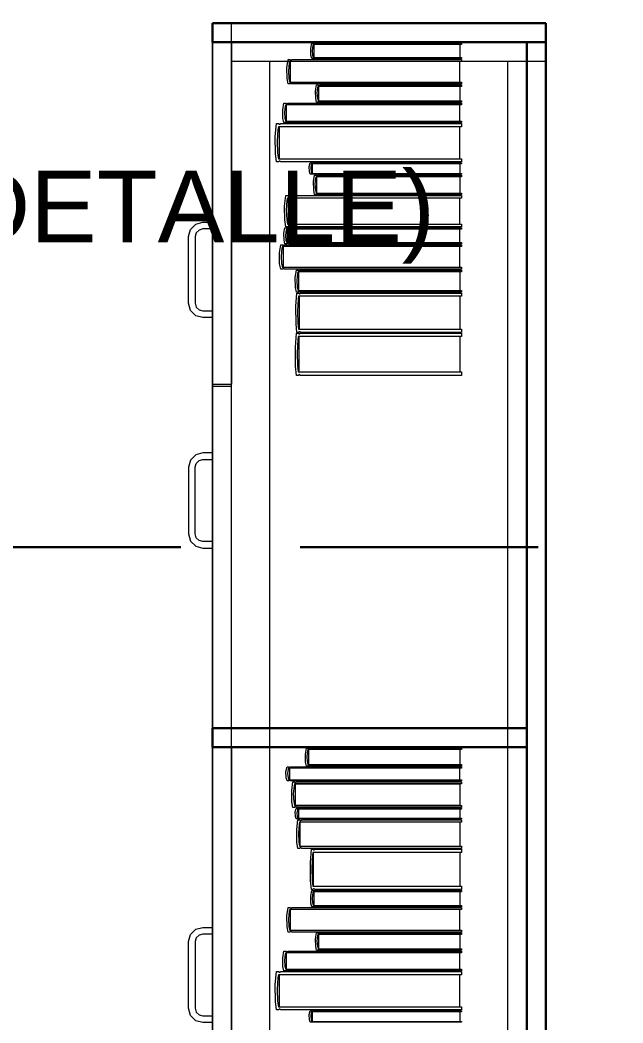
# Model space of a CAD drawing. Header units: inches. Extents: x -19 to 5698, y -728 to 92.
# Drawn here: x 135.522 to 136.155, y 38.341 to 39.394 of the extents above; entities that cross this region are included whole.
import ezdxf

# ---------------------------------------------------------------- set-up
doc = ezdxf.new("R2010")
doc.units = ezdxf.units.IN
doc.header["$MEASUREMENT"] = 0
doc.set_wipeout_variables(frame=1)
doc.linetypes.add('HIDDEN', pattern=[0.375, 0.25, -0.125])
doc.linetypes.add('Wipeout_Contour', pattern=[1, 0, -1])
doc.layers.get('0').update_dxf_attribs({"color": 61})
doc.layers.add('00 conduct tomacorr', color=120, linetype='HIDDEN', lineweight=30)
for name, color, linetype in [('Dibujo 2D - General', 7, 'Continuous'), ('Interior - Mobiliario', 7, 'Continuous'), ('Notas - Etiquetas', 7, 'Continuous')]:
    doc.layers.add(name, color=color, linetype=linetype)
doc.styles.add('Estilo_Generado_4', font='swisse.ttf')
doc.dimstyles.new('Estilo_Generado__8', dxfattribs={"dimtxt": 0.18, "dimasz": 0.0912, "dimexe": 0.18, "dimexo": 0.0625, "dimgap": 0, "dimtad": 0, "dimtih": 1, "dimtoh": 1, "dimdec": 4, "dimzin": 0, "dimdsep": 46, "dimcen": 0.09, "dimadec": 0, "dimazin": 0, "dimtfac": 1, "dimtdec": 4, "dimtmove": 0, "dimatfit": 3, "dimldrblk": 'ARROWHEAD_5', "dimfxl": 1, "dimtolj": 1, "dimtzin": 0, "dimarcsym": 0})

# ---------------------------------------------------------------- blocks, each defined once
blk = doc.blocks.new('ARROWHEAD_5')
at = {"linetype": 'Continuous', "lineweight": 0}
blk.add_hatch(color=0, dxfattribs=at).paths.add_polyline_path([(-1, 0.2679), (0, 0), (-1, -0.2679)])
at = {"color": 0, "linetype": 'Continuous', "lineweight": 0}
blk.add_line((0, 0), (-1, 0), dxfattribs=at)

msp = doc.modelspace()

# ---------------------------------------------------------------- linework, layer by layer
at = {"layer": 'Interior - Mobiliario', "color": 175, "linetype": 'Continuous', "lineweight": 13}
for p, q in [((135.7437, 37.9103), (135.7437, 39.3703)), ((135.8271, 39.3567), (135.827, 39.3639)), ((135.8285, 39.3618), (135.8289, 39.3569)), ((135.7437, 39.3503), (135.7837, 39.3503)), ((135.7837, 39.3503), (136.0337, 39.3503)), ((135.8018, 39.3436), (135.8031, 39.3521)), ((135.8031, 39.3521), (135.805, 39.3521)), ((135.8044, 39.3482), (135.8036, 39.3403)), ((135.8049, 39.3501), (135.8044, 39.3482)), ((135.9851, 39.3501), (135.8049, 39.3501)), ((135.805, 39.3521), (135.8052, 39.352)), ((135.8052, 39.352), (135.8054, 39.3519)), ((135.8054, 39.3519), (135.8057, 39.3518)), ((135.8057, 39.3518), (135.806, 39.3517)), ((135.8058, 39.3285), (135.8058, 39.3501)), ((135.806, 39.3517), (135.8062, 39.3517)), ((135.8062, 39.3517), (135.8065, 39.3518)), ((135.8065, 39.3518), (135.8067, 39.3519)), ((135.8067, 39.3519), (135.807, 39.352)), ((135.807, 39.352), (135.8071, 39.3521)), ((135.8071, 39.3521), (135.9851, 39.3521)), ((135.828, 39.3531), (135.8271, 39.3567)), ((135.8297, 39.3531), (135.828, 39.3531)), ((135.8289, 39.3569), (135.8296, 39.3544)), ((135.8296, 39.3544), (135.9851, 39.3544)), ((135.8298, 39.3532), (135.8297, 39.3531)), ((135.83, 39.3533), (135.8298, 39.3532)), ((135.8302, 39.3534), (135.83, 39.3533)), ((135.8304, 39.3534), (135.8302, 39.3534)), ((135.8307, 39.3534), (135.8304, 39.3534)), ((135.8309, 39.3534), (135.8307, 39.3534)), ((135.8311, 39.3533), (135.8309, 39.3534)), ((135.8313, 39.3532), (135.8311, 39.3533)), ((135.8315, 39.3531), (135.8313, 39.3532)), ((135.9851, 39.3531), (135.8315, 39.3531)), ((135.9832, 39.3501), (135.9832, 39.3285)), ((135.9851, 39.3544), (135.9851, 39.3531)), ((135.9851, 39.3521), (135.9851, 39.3501)), ((135.8021, 39.3321), (135.8018, 39.3436)), ((135.8036, 39.3403), (135.8041, 39.3324)), ((135.8031, 39.3265), (135.8021, 39.3321)), ((135.805, 39.3265), (135.8031, 39.3265)), ((135.8041, 39.3324), (135.8049, 39.3285)), ((135.8049, 39.3285), (135.9851, 39.3285)), ((135.8052, 39.3266), (135.805, 39.3265)), ((135.8054, 39.3268), (135.8052, 39.3266)), ((135.8056, 39.3269), (135.8054, 39.3268)), ((135.8059, 39.3269), (135.8056, 39.3269)), ((135.8062, 39.3269), (135.8059, 39.3269)), ((135.8064, 39.3269), (135.8062, 39.3269)), ((135.8067, 39.3268), (135.8064, 39.3269)), ((135.8069, 39.3266), (135.8067, 39.3268)), ((135.8071, 39.3265), (135.8069, 39.3266)), ((135.9851, 39.3265), (135.8071, 39.3265)), ((135.9851, 39.3285), (135.9851, 39.3265)), ((135.8321, 39.3194), (135.8331, 39.3255)), ((135.8323, 39.3113), (135.8321, 39.3194)), ((135.8331, 39.3255), (135.8348, 39.3255)), ((135.8342, 39.3227), (135.8335, 39.3171)), ((135.8335, 39.3171), (135.8339, 39.3115)), ((135.8346, 39.324), (135.8342, 39.3227)), ((135.9851, 39.324), (135.8346, 39.324)), ((135.8348, 39.3255), (135.8349, 39.3254)), ((135.8349, 39.3254), (135.8351, 39.3253)), ((135.8351, 39.3253), (135.8353, 39.3252)), ((135.8353, 39.3252), (135.8355, 39.3252)), ((135.8354, 39.3088), (135.8354, 39.324)), ((135.8355, 39.3252), (135.8357, 39.3252)), ((135.8357, 39.3252), (135.836, 39.3252)), ((135.836, 39.3252), (135.8362, 39.3253)), ((135.8362, 39.3253), (135.8364, 39.3254)), ((135.8364, 39.3254), (135.8364, 39.3255)), ((135.8364, 39.3255), (135.9851, 39.3255)), ((135.9835, 39.324), (135.9835, 39.3088)), ((135.9851, 39.3255), (135.9851, 39.324)), ((135.7976, 39.2995), (135.7988, 39.3063)), ((135.7988, 39.3063), (135.8008, 39.3063)), ((135.8008, 39.3063), (135.801, 39.3062)), ((135.801, 39.3062), (135.8012, 39.3061)), ((135.8012, 39.3061), (135.8015, 39.306)), ((135.8015, 39.306), (135.8018, 39.306)), ((135.8018, 39.306), (135.802, 39.306)), ((135.802, 39.306), (135.8023, 39.306)), ((135.8023, 39.306), (135.8026, 39.3061)), ((135.8026, 39.3061), (135.8028, 39.3062)), ((135.8028, 39.3062), (135.8029, 39.3063)), ((135.8029, 39.3063), (135.9851, 39.3063)), ((135.8331, 39.3073), (135.8323, 39.3113)), ((135.8348, 39.3073), (135.8331, 39.3073)), ((135.8339, 39.3115), (135.8346, 39.3088)), ((135.8346, 39.3088), (135.9851, 39.3088)), ((135.835, 39.3075), (135.8348, 39.3074)), ((135.8348, 39.3074), (135.8348, 39.3073)), ((135.8352, 39.3076), (135.835, 39.3075)), ((135.8355, 39.3076), (135.8352, 39.3076)), ((135.8357, 39.3076), (135.8355, 39.3076)), ((135.8359, 39.3076), (135.8357, 39.3076)), ((135.8361, 39.3075), (135.8359, 39.3076)), ((135.8363, 39.3074), (135.8361, 39.3075)), ((135.8364, 39.3073), (135.8363, 39.3074)), ((135.9851, 39.3073), (135.8364, 39.3073)), ((135.9851, 39.3088), (135.9851, 39.3073)), ((135.9851, 39.3063), (135.9851, 39.3047)), ((135.7978, 39.2903), (135.7976, 39.2995)), ((135.8001, 39.3031), (135.7994, 39.2968)), ((135.7994, 39.2968), (135.7998, 39.2906)), ((135.8007, 39.3047), (135.8001, 39.3031)), ((135.9851, 39.3047), (135.8007, 39.3047)), ((135.8016, 39.2875), (135.8016, 39.3047)), ((135.9832, 39.3047), (135.9832, 39.2875)), ((135.7897, 39.2715), (135.791, 39.2849)), ((135.791, 39.2849), (135.7932, 39.2849)), ((135.7932, 39.2849), (135.7933, 39.2846)), ((135.7933, 39.2846), (135.7936, 39.2844)), ((135.7936, 39.2844), (135.7938, 39.2843)), ((135.7938, 39.2843), (135.7941, 39.2842)), ((135.7941, 39.2842), (135.7944, 39.2842)), ((135.7944, 39.2842), (135.7947, 39.2843)), ((135.7947, 39.2843), (135.795, 39.2845)), ((135.795, 39.2845), (135.7952, 39.2847)), ((135.7952, 39.2847), (135.7953, 39.2849)), ((135.7953, 39.2849), (135.9851, 39.2849)), ((135.7988, 39.2859), (135.7978, 39.2903)), ((135.8008, 39.2859), (135.7988, 39.2859)), ((135.7998, 39.2906), (135.8007, 39.2875)), ((135.8007, 39.2875), (135.9851, 39.2875)), ((135.8009, 39.2859), (135.8008, 39.2859)), ((135.8012, 39.2861), (135.8009, 39.2859)), ((135.8014, 39.2861), (135.8012, 39.2861)), ((135.8017, 39.2862), (135.8014, 39.2861)), ((135.802, 39.2862), (135.8017, 39.2862)), ((135.8023, 39.2862), (135.802, 39.2862)), ((135.8025, 39.2861), (135.8023, 39.2862)), ((135.8028, 39.286), (135.8025, 39.2861)), ((135.8029, 39.2859), (135.8028, 39.286)), ((135.9851, 39.2859), (135.8029, 39.2859)), ((135.9851, 39.2875), (135.9851, 39.2859)), ((135.9851, 39.2849), (135.9851, 39.2816)), ((135.7924, 39.2786), (135.7916, 39.2663)), ((135.793, 39.2816), (135.7924, 39.2786)), ((135.9851, 39.2816), (135.793, 39.2816)), ((135.794, 39.248), (135.794, 39.2816)), ((135.9831, 39.2816), (135.9831, 39.248)), ((135.79, 39.2536), (135.7897, 39.2715)), ((135.7916, 39.2663), (135.7921, 39.254)), ((135.791, 39.2448), (135.79, 39.2536)), ((135.7921, 39.254), (135.793, 39.248)), ((135.7932, 39.2448), (135.791, 39.2448)), ((135.793, 39.248), (135.9851, 39.248)), ((135.7933, 39.245), (135.7932, 39.2448)), ((135.7935, 39.2452), (135.7933, 39.245)), ((135.7938, 39.2454), (135.7935, 39.2452)), ((135.7941, 39.2455), (135.7938, 39.2454)), ((135.7943, 39.2455), (135.7941, 39.2455)), ((135.7946, 39.2454), (135.7943, 39.2455)), ((135.7949, 39.2452), (135.7946, 39.2454)), ((135.7951, 39.245), (135.7949, 39.2452)), ((135.7953, 39.2448), (135.7951, 39.245)), ((135.9851, 39.2448), (135.7953, 39.2448)), ((135.8254, 39.2398), (135.8264, 39.2438)), ((135.8264, 39.2438), (135.8282, 39.2438)), ((135.8275, 39.2419), (135.8269, 39.2382)), ((135.828, 39.2428), (135.8275, 39.2419)), ((135.9851, 39.2428), (135.828, 39.2428)), ((135.8282, 39.2438), (135.8283, 39.2437)), ((135.8283, 39.2437), (135.8285, 39.2437)), ((135.8285, 39.2437), (135.8287, 39.2436)), ((135.8287, 39.2436), (135.8289, 39.2436)), ((135.8288, 39.2327), (135.8288, 39.2428)), ((135.8289, 39.2436), (135.8292, 39.2436)), ((135.8292, 39.2436), (135.8294, 39.2436)), ((135.8294, 39.2436), (135.8296, 39.2437)), ((135.8296, 39.2437), (135.8298, 39.2438)), ((135.8298, 39.2438), (135.8299, 39.2438)), ((135.8299, 39.2438), (135.9851, 39.2438)), ((135.9835, 39.2428), (135.9835, 39.2327)), ((135.9851, 39.248), (135.9851, 39.2448)), ((135.9851, 39.2438), (135.9851, 39.2428)), ((135.8256, 39.2344), (135.8254, 39.2398)), ((135.8264, 39.2318), (135.8256, 39.2344)), ((135.8282, 39.2318), (135.8264, 39.2318)), ((135.8269, 39.2382), (135.8273, 39.2345)), ((135.8273, 39.2345), (135.828, 39.2327)), ((135.828, 39.2327), (135.9851, 39.2327)), ((135.8284, 39.2319), (135.8282, 39.2318)), ((135.8282, 39.2318), (135.8282, 39.2318)), ((135.8287, 39.2319), (135.8284, 39.2319)), ((135.8289, 39.232), (135.8287, 39.2319)), ((135.8291, 39.232), (135.8289, 39.232)), ((135.8294, 39.2319), (135.8291, 39.232)), ((135.8296, 39.2319), (135.8294, 39.2319)), ((135.8298, 39.2318), (135.8296, 39.2319)), ((135.8299, 39.2318), (135.8298, 39.2318)), ((135.9851, 39.2318), (135.8299, 39.2318)), ((135.9851, 39.2327), (135.9851, 39.2318)), ((135.8299, 39.224), (135.8309, 39.2308)), ((135.8301, 39.2149), (135.8299, 39.224)), ((135.8309, 39.2308), (135.8326, 39.2308)), ((135.832, 39.2276), (135.8314, 39.2213)), ((135.8314, 39.2213), (135.8318, 39.2151)), ((135.8325, 39.2291), (135.832, 39.2276)), ((135.9851, 39.2291), (135.8325, 39.2291)), ((135.8326, 39.2308), (135.8327, 39.2307)), ((135.8327, 39.2307), (135.8329, 39.2305)), ((135.8329, 39.2305), (135.8332, 39.2305)), ((135.8332, 39.2305), (135.8334, 39.2304)), ((135.8333, 39.212), (135.8333, 39.2291)), ((135.8334, 39.2304), (135.8336, 39.2304)), ((135.8336, 39.2304), (135.8338, 39.2305)), ((135.8338, 39.2305), (135.834, 39.2306)), ((135.834, 39.2306), (135.8342, 39.2307)), ((135.8342, 39.2307), (135.8343, 39.2308)), ((135.8343, 39.2308), (135.9851, 39.2308)), ((135.9835, 39.2291), (135.9835, 39.212)), ((135.9851, 39.2308), (135.9851, 39.2291)), ((135.8309, 39.2104), (135.8301, 39.2149)), ((135.8326, 39.2104), (135.8309, 39.2104)), ((135.8318, 39.2151), (135.8325, 39.212)), ((135.8325, 39.212), (135.9851, 39.212)), ((135.8327, 39.2105), (135.8326, 39.2104)), ((135.8329, 39.2106), (135.8327, 39.2105)), ((135.8331, 39.2107), (135.8329, 39.2106)), ((135.8333, 39.2107), (135.8331, 39.2107)), ((135.8336, 39.2107), (135.8333, 39.2107)), ((135.8338, 39.2107), (135.8336, 39.2107)), ((135.834, 39.2106), (135.8338, 39.2107)), ((135.8342, 39.2105), (135.834, 39.2106)), ((135.8343, 39.2104), (135.8342, 39.2105)), ((135.9851, 39.2104), (135.8343, 39.2104)), ((135.9851, 39.212), (135.9851, 39.2104)), ((135.7995, 39.1984), (135.8007, 39.2094)), ((135.8007, 39.2094), (135.8027, 39.2094)), ((135.802, 39.2043), (135.8012, 39.1942)), ((135.8026, 39.2068), (135.802, 39.2043)), ((135.9851, 39.2068), (135.8026, 39.2068)), ((135.8027, 39.2094), (135.8029, 39.2092)), ((135.8029, 39.2092), (135.8031, 39.209)), ((135.8031, 39.209), (135.8034, 39.2089)), ((135.8034, 39.2089), (135.8036, 39.2088)), ((135.8035, 39.1792), (135.8035, 39.2068)), ((135.8036, 39.2088), (135.8039, 39.2088)), ((135.8039, 39.2088), (135.8042, 39.2089)), ((135.8042, 39.2089), (135.8044, 39.2091)), ((135.8044, 39.2091), (135.8047, 39.2093)), ((135.8047, 39.2093), (135.8048, 39.2094)), ((135.8048, 39.2094), (135.9851, 39.2094)), ((135.9832, 39.2068), (135.9832, 39.1792)), ((135.9851, 39.2094), (135.9851, 39.2068)), ((135.7997, 39.1838), (135.7995, 39.1984)), ((135.8012, 39.1942), (135.8017, 39.1841)), ((135.7007, 39.1738), (135.7062, 39.1793)), ((135.7062, 39.1793), (135.7137, 39.1813)), ((135.7137, 39.1813), (135.7237, 39.1813)), ((135.7237, 39.1813), (135.7237, 39.1743)), ((135.8007, 39.1766), (135.7997, 39.1838)), ((135.8017, 39.1841), (135.8026, 39.1792)), ((135.8026, 39.1792), (135.9851, 39.1792)), ((135.9851, 39.1792), (135.9851, 39.1766)), ((135.6987, 39.1663), (135.7007, 39.1738)), ((135.7068, 39.1703), (135.7057, 39.1663)), ((135.7097, 39.1732), (135.7068, 39.1703)), ((135.7137, 39.1743), (135.7097, 39.1732)), ((135.7237, 39.1743), (135.7137, 39.1743)), ((135.7987, 39.17), (135.7999, 39.1756)), ((135.7989, 39.1625), (135.7987, 39.17)), ((135.7999, 39.1756), (135.8019, 39.1756)), ((135.8012, 39.173), (135.8004, 39.1678)), ((135.8027, 39.1766), (135.8007, 39.1766)), ((135.8018, 39.1742), (135.8012, 39.173)), ((135.9851, 39.1742), (135.8018, 39.1742)), ((135.8019, 39.1756), (135.8021, 39.1755)), ((135.8021, 39.1755), (135.8023, 39.1754)), ((135.8023, 39.1754), (135.8026, 39.1753)), ((135.8026, 39.1753), (135.8028, 39.1753)), ((135.8028, 39.1767), (135.8027, 39.1766)), ((135.8027, 39.1602), (135.8027, 39.1742)), ((135.8031, 39.1769), (135.8028, 39.1767)), ((135.8028, 39.1753), (135.8031, 39.1753)), ((135.8033, 39.177), (135.8031, 39.1769)), ((135.8031, 39.1753), (135.8034, 39.1753)), ((135.8036, 39.1771), (135.8033, 39.177)), ((135.8034, 39.1753), (135.8036, 39.1754)), ((135.8038, 39.1771), (135.8036, 39.1771)), ((135.8036, 39.1754), (135.8039, 39.1755)), ((135.8041, 39.1771), (135.8038, 39.1771)), ((135.8039, 39.1755), (135.804, 39.1756)), ((135.804, 39.1756), (135.9851, 39.1756)), ((135.8044, 39.1769), (135.8041, 39.1771)), ((135.8046, 39.1768), (135.8044, 39.1769)), ((135.8048, 39.1766), (135.8046, 39.1768)), ((135.9851, 39.1766), (135.8048, 39.1766)), ((135.9832, 39.1742), (135.9832, 39.1602)), ((135.9851, 39.1756), (135.9851, 39.1742)), ((135.6987, 39.0963), (135.6987, 39.1663)), ((135.7057, 39.1663), (135.7057, 39.0963)), ((135.7941, 39.1492), (135.7954, 39.1578)), ((135.7954, 39.1578), (135.7974, 39.1578)), ((135.7974, 39.1578), (135.7976, 39.1577)), ((135.7976, 39.1577), (135.7978, 39.1575)), ((135.7978, 39.1575), (135.7981, 39.1574)), ((135.7981, 39.1574), (135.7984, 39.1574)), ((135.7986, 39.1574), (135.7989, 39.1575)), ((135.7999, 39.1588), (135.7989, 39.1625)), ((135.7989, 39.1575), (135.7992, 39.1576)), ((135.7992, 39.1576), (135.7994, 39.1577)), ((135.7994, 39.1577), (135.7995, 39.1578)), ((135.7995, 39.1578), (135.9851, 39.1578)), ((135.8019, 39.1588), (135.7999, 39.1588)), ((135.8004, 39.1678), (135.8009, 39.1627)), ((135.8009, 39.1627), (135.8018, 39.1602)), ((135.8018, 39.1602), (135.9851, 39.1602)), ((135.802, 39.1589), (135.8019, 39.1588)), ((135.8023, 39.159), (135.802, 39.1589)), ((135.8025, 39.1591), (135.8023, 39.159)), ((135.8028, 39.1591), (135.8025, 39.1591)), ((135.803, 39.1591), (135.8028, 39.1591)), ((135.8033, 39.1591), (135.803, 39.1591)), ((135.8036, 39.159), (135.8033, 39.1591)), ((135.8038, 39.1589), (135.8036, 39.159)), ((135.804, 39.1588), (135.8038, 39.1589)), ((135.9851, 39.1588), (135.804, 39.1588)), ((135.9851, 39.1602), (135.9851, 39.1588)), ((135.9851, 39.1578), (135.9851, 39.1558)), ((135.7943, 39.1377), (135.7941, 39.1492)), ((135.7967, 39.1538), (135.7959, 39.1459)), ((135.7973, 39.1558), (135.7967, 39.1538)), ((135.9851, 39.1558), (135.7973, 39.1558)), ((135.7982, 39.1341), (135.7982, 39.1558)), ((135.7984, 39.1574), (135.7986, 39.1574)), ((135.9832, 39.1558), (135.9832, 39.1341)), ((135.7954, 39.1321), (135.7943, 39.1377)), ((135.7959, 39.1459), (135.7964, 39.138)), ((135.7964, 39.138), (135.7973, 39.1341)), ((135.7974, 39.1321), (135.7954, 39.1321)), ((135.7973, 39.1341), (135.9851, 39.1341)), ((135.7975, 39.1322), (135.7974, 39.1321)), ((135.7978, 39.1323), (135.7975, 39.1322)), ((135.798, 39.1324), (135.7978, 39.1323)), ((135.7983, 39.1325), (135.798, 39.1324)), ((135.7986, 39.1325), (135.7983, 39.1325)), ((135.7989, 39.1325), (135.7986, 39.1325)), ((135.7991, 39.1324), (135.7989, 39.1325)), ((135.7994, 39.1322), (135.7991, 39.1324)), ((135.7995, 39.1321), (135.7994, 39.1322)), ((135.9851, 39.1321), (135.7995, 39.1321)), ((135.8107, 39.1234), (135.8119, 39.1311)), ((135.8119, 39.1311), (135.8137, 39.1311)), ((135.8131, 39.1275), (135.8123, 39.1204)), ((135.8136, 39.1292), (135.8131, 39.1275)), ((135.9851, 39.1292), (135.8136, 39.1292)), ((135.8137, 39.1311), (135.8139, 39.131)), ((135.8139, 39.131), (135.8141, 39.1308)), ((135.8141, 39.1308), (135.8143, 39.1307)), ((135.8143, 39.1307), (135.8146, 39.1307)), ((135.8144, 39.1098), (135.8144, 39.1292)), ((135.8146, 39.1307), (135.8149, 39.1307)), ((135.8149, 39.1307), (135.8151, 39.1307)), ((135.8151, 39.1307), (135.8153, 39.1308)), ((135.8153, 39.1308), (135.8156, 39.131)), ((135.8156, 39.131), (135.8157, 39.1311)), ((135.8157, 39.1311), (135.9851, 39.1311)), ((135.9833, 39.1292), (135.9833, 39.1098)), ((135.9851, 39.1341), (135.9851, 39.1321)), ((135.9851, 39.1311), (135.9851, 39.1292)), ((135.8109, 39.113), (135.8107, 39.1234)), ((135.8123, 39.1204), (135.8128, 39.1133)), ((135.8119, 39.108), (135.8109, 39.113)), ((135.8113, 39.0933), (135.8124, 39.107)), ((135.8137, 39.108), (135.8119, 39.108)), ((135.8124, 39.107), (135.8143, 39.107)), ((135.8128, 39.1133), (135.8136, 39.1098)), ((135.8136, 39.1098), (135.9851, 39.1098)), ((135.8138, 39.1081), (135.8137, 39.108)), ((135.814, 39.1082), (135.8138, 39.1081)), ((135.8143, 39.1083), (135.814, 39.1082)), ((135.8145, 39.1084), (135.8143, 39.1083)), ((135.8143, 39.107), (135.8145, 39.1068)), ((135.8148, 39.1084), (135.8145, 39.1084)), ((135.8145, 39.1068), (135.8147, 39.1065)), ((135.8147, 39.1065), (135.8149, 39.1064)), ((135.815, 39.1083), (135.8148, 39.1084)), ((135.8149, 39.1064), (135.8152, 39.1063)), ((135.8153, 39.1082), (135.815, 39.1083)), ((135.8152, 39.1063), (135.8154, 39.1063)), ((135.8155, 39.1081), (135.8153, 39.1082)), ((135.8154, 39.1063), (135.8157, 39.1064)), ((135.8157, 39.108), (135.8155, 39.1081)), ((135.9851, 39.108), (135.8157, 39.108)), ((135.8157, 39.1064), (135.8159, 39.1066)), ((135.8159, 39.1066), (135.8161, 39.1068)), ((135.8161, 39.1068), (135.8162, 39.107)), ((135.8162, 39.107), (135.9851, 39.107)), ((135.9851, 39.1098), (135.9851, 39.108)), ((135.9851, 39.107), (135.9851, 39.1037)), ((135.7007, 39.0888), (135.6987, 39.0963)), ((135.7057, 39.0963), (135.7068, 39.0923)), ((135.8137, 39.1006), (135.8129, 39.088)), ((135.8142, 39.1037), (135.8137, 39.1006)), ((135.9851, 39.1037), (135.8142, 39.1037)), ((135.815, 39.0691), (135.815, 39.1037)), ((135.9833, 39.1037), (135.9833, 39.0691)), ((135.7062, 39.0833), (135.7007, 39.0888)), ((135.7068, 39.0923), (135.7097, 39.0893)), ((135.7097, 39.0893), (135.7137, 39.0883)), ((135.7137, 39.0883), (135.7237, 39.0883)), ((135.7237, 39.0883), (135.7237, 39.0813)), ((135.8115, 39.0749), (135.8113, 39.0933)), ((135.8129, 39.088), (135.8134, 39.0753)), ((135.7137, 39.0813), (135.7062, 39.0833)), ((135.7237, 39.0813), (135.7137, 39.0813)), ((135.8124, 39.0658), (135.8115, 39.0749)), ((135.8134, 39.0753), (135.8142, 39.0691)), ((135.8109, 39.0501), (135.8121, 39.0648)), ((135.8121, 39.0648), (135.814, 39.0648)), ((135.8143, 39.0658), (135.8124, 39.0658)), ((135.814, 39.0648), (135.8141, 39.0646)), ((135.8141, 39.0646), (135.8143, 39.0643)), ((135.8142, 39.0691), (135.9851, 39.0691)), ((135.8144, 39.066), (135.8143, 39.0658)), ((135.8143, 39.0643), (135.8146, 39.0642)), ((135.8146, 39.0662), (135.8144, 39.066)), ((135.8149, 39.0664), (135.8146, 39.0662)), ((135.8146, 39.0642), (135.8148, 39.0641)), ((135.8148, 39.0641), (135.8151, 39.0641)), ((135.8151, 39.0665), (135.8149, 39.0664)), ((135.8154, 39.0665), (135.8151, 39.0665)), ((135.8151, 39.0641), (135.8153, 39.0642)), ((135.8153, 39.0642), (135.8156, 39.0644)), ((135.8156, 39.0664), (135.8154, 39.0665)), ((135.8159, 39.0663), (135.8156, 39.0664)), ((135.8156, 39.0644), (135.8158, 39.0647)), ((135.8158, 39.0647), (135.8159, 39.0648)), ((135.8161, 39.066), (135.8159, 39.0663)), ((135.8159, 39.0648), (135.9851, 39.0648)), ((135.8162, 39.0658), (135.8161, 39.066)), ((135.9851, 39.0658), (135.8162, 39.0658)), ((135.9851, 39.0691), (135.9851, 39.0658)), ((135.9851, 39.0648), (135.9851, 39.0613)), ((135.8133, 39.0579), (135.8126, 39.0444)), ((135.8138, 39.0613), (135.8133, 39.0579)), ((135.9851, 39.0613), (135.8138, 39.0613)), ((135.8147, 39.0242), (135.8147, 39.0613)), ((135.9833, 39.0613), (135.9833, 39.0242)), ((135.8111, 39.0303), (135.8109, 39.0501)), ((135.8126, 39.0444), (135.813, 39.0308)), ((135.8121, 39.0206), (135.8111, 39.0303)), ((135.814, 39.0206), (135.8121, 39.0206)), ((135.813, 39.0308), (135.8138, 39.0242)), ((135.8138, 39.0242), (135.9851, 39.0242)), ((135.8141, 39.0208), (135.814, 39.0206)), ((135.8143, 39.0211), (135.8141, 39.0208)), ((135.8145, 39.0213), (135.8143, 39.0211)), ((135.8148, 39.0214), (135.8145, 39.0213)), ((135.815, 39.0214), (135.8148, 39.0214)), ((135.8153, 39.0213), (135.815, 39.0214)), ((135.8155, 39.0211), (135.8153, 39.0213)), ((135.8157, 39.0209), (135.8155, 39.0211)), ((135.8159, 39.0206), (135.8157, 39.0209)), ((135.9851, 39.0206), (135.8159, 39.0206)), ((135.9851, 39.0242), (135.9851, 39.0206)), ((135.7237, 39.0113), (135.7437, 39.0113)), ((135.7237, 39.0093), (135.7437, 39.0093)), ((135.7062, 38.9373), (135.7007, 38.9318)), ((135.7137, 38.9393), (135.7062, 38.9373)), ((135.7237, 38.9393), (135.7137, 38.9393)), ((135.7237, 38.9323), (135.7237, 38.9393)), ((135.7007, 38.9318), (135.6987, 38.9243)), ((135.7057, 38.9243), (135.7068, 38.9283)), ((135.7068, 38.9283), (135.7097, 38.9312)), ((135.7097, 38.9312), (135.7137, 38.9323)), ((135.7137, 38.9323), (135.7237, 38.9323)), ((135.6987, 38.9243), (135.6987, 38.8543)), ((135.7057, 38.8543), (135.7057, 38.9243)), ((135.6987, 38.8543), (135.7007, 38.8468)), ((135.7068, 38.8503), (135.7057, 38.8543)), ((135.7007, 38.8468), (135.7062, 38.8413)), ((135.7097, 38.8473), (135.7068, 38.8503)), ((135.7137, 38.8463), (135.7097, 38.8473)), ((135.7237, 38.8463), (135.7137, 38.8463)), ((135.7237, 38.8393), (135.7237, 38.8463)), ((135.7062, 38.8413), (135.7137, 38.8393)), ((135.7137, 38.8393), (135.7237, 38.8393)), ((135.8215, 38.6147), (135.8213, 38.623)), ((135.8228, 38.6206), (135.8233, 38.6149)), ((135.8224, 38.6106), (135.8215, 38.6147)), ((135.8241, 38.6106), (135.8224, 38.6106)), ((135.8233, 38.6149), (135.824, 38.6121)), ((135.824, 38.6121), (135.9851, 38.6121)), ((135.8242, 38.6107), (135.8241, 38.6106)), ((135.8244, 38.6108), (135.8242, 38.6107)), ((135.8247, 38.6109), (135.8244, 38.6108)), ((135.8249, 38.6109), (135.8247, 38.6109)), ((135.8251, 38.6109), (135.8249, 38.6109)), ((135.8254, 38.6109), (135.8251, 38.6109)), ((135.8256, 38.6108), (135.8254, 38.6109)), ((135.8258, 38.6107), (135.8256, 38.6108)), ((135.8259, 38.6106), (135.8258, 38.6107)), ((135.9851, 38.6106), (135.8259, 38.6106)), ((135.9851, 38.6121), (135.9851, 38.6106)), ((135.8009, 38.6048), (135.8021, 38.6096)), ((135.8011, 38.5983), (135.8009, 38.6048)), ((135.8021, 38.6096), (135.8041, 38.6096)), ((135.8034, 38.6074), (135.8027, 38.6029)), ((135.8027, 38.6029), (135.8031, 38.5984)), ((135.804, 38.6085), (135.8034, 38.6074)), ((135.9851, 38.6085), (135.804, 38.6085)), ((135.8041, 38.6096), (135.8043, 38.6095)), ((135.8043, 38.6095), (135.8045, 38.6095)), ((135.8045, 38.6095), (135.8048, 38.6094)), ((135.8048, 38.6094), (135.805, 38.6094)), ((135.8049, 38.5963), (135.8049, 38.6085)), ((135.805, 38.6094), (135.8053, 38.6094)), ((135.8053, 38.6094), (135.8056, 38.6094)), ((135.8056, 38.6094), (135.8058, 38.6095)), ((135.8058, 38.6095), (135.806, 38.6096)), ((135.806, 38.6096), (135.8061, 38.6096)), ((135.8061, 38.6096), (135.9851, 38.6096)), ((135.9832, 38.6085), (135.9832, 38.5963)), ((135.9851, 38.6096), (135.9851, 38.6085)), ((135.8021, 38.5951), (135.8011, 38.5983)), ((135.8041, 38.5951), (135.8021, 38.5951)), ((135.8031, 38.5984), (135.804, 38.5963)), ((135.804, 38.5963), (135.9851, 38.5963)), ((135.8042, 38.5952), (135.8041, 38.5951)), ((135.8044, 38.5952), (135.8042, 38.5952)), ((135.8047, 38.5953), (135.8044, 38.5952)), ((135.805, 38.5953), (135.8047, 38.5953)), ((135.8052, 38.5953), (135.805, 38.5953)), ((135.8055, 38.5953), (135.8052, 38.5953)), ((135.8058, 38.5953), (135.8055, 38.5953)), ((135.806, 38.5952), (135.8058, 38.5953)), ((135.8061, 38.5951), (135.806, 38.5952)), ((135.9851, 38.5951), (135.8061, 38.5951)), ((135.807, 38.5851), (135.8081, 38.5941)), ((135.8081, 38.5941), (135.8101, 38.5941)), ((135.8094, 38.5899), (135.8086, 38.5816)), ((135.8099, 38.5919), (135.8094, 38.5899)), ((135.9851, 38.5919), (135.8099, 38.5919)), ((135.8101, 38.5941), (135.8102, 38.594)), ((135.8102, 38.594), (135.8104, 38.5938)), ((135.8104, 38.5938), (135.8107, 38.5937)), ((135.8107, 38.5937), (135.8109, 38.5936)), ((135.8108, 38.5693), (135.8108, 38.5919)), ((135.8108, 38.5919), (135.9833, 38.5919)), ((135.8109, 38.5936), (135.8112, 38.5937)), ((135.8112, 38.5937), (135.8115, 38.5937)), ((135.8115, 38.5937), (135.8117, 38.5938)), ((135.8117, 38.5938), (135.8119, 38.594)), ((135.8119, 38.594), (135.812, 38.5941)), ((135.812, 38.5941), (135.9851, 38.5941)), ((135.9833, 38.5919), (135.9833, 38.5693)), ((135.9851, 38.5963), (135.9851, 38.5951)), ((135.9851, 38.5941), (135.9851, 38.5919)), ((135.8072, 38.5731), (135.807, 38.5851)), ((135.8086, 38.5816), (135.8091, 38.5734)), ((135.8081, 38.5672), (135.8072, 38.5731)), ((135.8091, 38.5734), (135.8099, 38.5693)), ((135.8099, 38.5693), (135.9851, 38.5693)), ((135.9833, 38.5693), (135.8108, 38.5693)), ((135.9851, 38.5693), (135.9851, 38.5672)), ((135.8101, 38.5672), (135.8081, 38.5672)), ((135.8102, 38.5673), (135.8101, 38.5672)), ((135.8104, 38.5674), (135.8102, 38.5673)), ((135.8106, 38.5676), (135.8104, 38.5674)), ((135.8109, 38.5676), (135.8106, 38.5676)), ((135.8106, 38.5625), (135.8118, 38.5662)), ((135.8108, 38.5575), (135.8106, 38.5625)), ((135.8118, 38.5551), (135.8108, 38.5575)), ((135.8111, 38.5676), (135.8109, 38.5676)), ((135.8114, 38.5676), (135.8111, 38.5676)), ((135.8116, 38.5675), (135.8114, 38.5676)), ((135.8119, 38.5673), (135.8116, 38.5675)), ((135.8118, 38.5662), (135.8137, 38.5662)), ((135.812, 38.5672), (135.8119, 38.5673)), ((135.9851, 38.5672), (135.812, 38.5672)), ((135.813, 38.5644), (135.8123, 38.561)), ((135.8123, 38.561), (135.8127, 38.5576)), ((135.8127, 38.5576), (135.8135, 38.5559)), ((135.8135, 38.5653), (135.813, 38.5644)), ((135.9851, 38.5653), (135.8135, 38.5653)), ((135.8137, 38.5662), (135.8138, 38.5661)), ((135.8138, 38.5661), (135.814, 38.566)), ((135.814, 38.566), (135.8143, 38.566)), ((135.8143, 38.566), (135.8145, 38.566)), ((135.8144, 38.5559), (135.8144, 38.5653)), ((135.8145, 38.566), (135.8148, 38.566)), ((135.8148, 38.566), (135.815, 38.566)), ((135.815, 38.566), (135.8153, 38.5661)), ((135.8153, 38.5661), (135.8155, 38.5661)), ((135.8155, 38.5661), (135.8156, 38.5662)), ((135.8156, 38.5662), (135.9851, 38.5662)), ((135.9833, 38.5653), (135.9833, 38.5559)), ((135.9851, 38.5662), (135.9851, 38.5653)), ((135.8137, 38.5551), (135.8118, 38.5551)), ((135.8123, 38.5441), (135.8135, 38.5541)), ((135.8135, 38.5559), (135.9851, 38.5559)), ((135.8135, 38.5541), (135.8153, 38.5541)), ((135.8138, 38.5551), (135.8137, 38.5551)), ((135.814, 38.5552), (135.8138, 38.5551)), ((135.8142, 38.5552), (135.814, 38.5552)), ((135.8147, 38.5494), (135.814, 38.5403)), ((135.8145, 38.5552), (135.8142, 38.5552)), ((135.8147, 38.5552), (135.8145, 38.5552)), ((135.815, 38.5552), (135.8147, 38.5552)), ((135.8152, 38.5517), (135.8147, 38.5494)), ((135.8152, 38.5552), (135.815, 38.5552)), ((135.8154, 38.5551), (135.8152, 38.5552)), ((135.9851, 38.5517), (135.8152, 38.5517)), ((135.8153, 38.5541), (135.8155, 38.5539)), ((135.8156, 38.5551), (135.8154, 38.5551)), ((135.8155, 38.5539), (135.8157, 38.5537)), ((135.9851, 38.5551), (135.8156, 38.5551)), ((135.8157, 38.5537), (135.8159, 38.5536)), ((135.8159, 38.5536), (135.8162, 38.5536)), ((135.816, 38.5266), (135.816, 38.5517)), ((135.8162, 38.5536), (135.8164, 38.5536)), ((135.8164, 38.5536), (135.8167, 38.5536)), ((135.8167, 38.5536), (135.8169, 38.5538)), ((135.8169, 38.5538), (135.8171, 38.5539)), ((135.8171, 38.5539), (135.8172, 38.5541)), ((135.8172, 38.5541), (135.9851, 38.5541)), ((135.9833, 38.5517), (135.9833, 38.5266)), ((135.9851, 38.5559), (135.9851, 38.5551)), ((135.9851, 38.5541), (135.9851, 38.5517)), ((135.8125, 38.5308), (135.8123, 38.5441)), ((135.814, 38.5403), (135.8144, 38.5311)), ((135.8135, 38.5242), (135.8125, 38.5308)), ((135.8144, 38.5311), (135.8152, 38.5266)), ((135.8152, 38.5266), (135.9851, 38.5266)), ((135.9851, 38.5266), (135.9851, 38.5242)), ((135.8153, 38.5242), (135.8135, 38.5242)), ((135.8154, 38.5243), (135.8153, 38.5242)), ((135.8156, 38.5245), (135.8154, 38.5243)), ((135.8159, 38.5246), (135.8156, 38.5245)), ((135.8161, 38.5247), (135.8159, 38.5246)), ((135.8164, 38.5247), (135.8161, 38.5247)), ((135.8166, 38.5247), (135.8164, 38.5247)), ((135.8169, 38.5246), (135.8166, 38.5247)), ((135.8171, 38.5244), (135.8169, 38.5246)), ((135.8172, 38.5242), (135.8171, 38.5244)), ((135.9851, 38.5242), (135.8172, 38.5242)), ((135.8266, 38.5092), (135.8276, 38.5232)), ((135.8276, 38.5232), (135.8293, 38.5232)), ((135.8287, 38.5166), (135.8281, 38.5037)), ((135.8292, 38.5198), (135.8287, 38.5166)), ((135.9851, 38.5198), (135.8292, 38.5198)), ((135.8293, 38.5232), (135.8295, 38.523)), ((135.8295, 38.523), (135.8297, 38.5228)), ((135.8297, 38.5228), (135.8299, 38.5226)), ((135.8299, 38.5226), (135.8301, 38.5225)), ((135.83, 38.4844), (135.83, 38.5198)), ((135.8301, 38.5225), (135.8303, 38.5225)), ((135.8303, 38.5225), (135.8306, 38.5226)), ((135.8306, 38.5226), (135.8308, 38.5228)), ((135.8308, 38.5228), (135.831, 38.5231)), ((135.831, 38.5231), (135.8311, 38.5232)), ((135.8311, 38.5232), (135.9851, 38.5232)), ((135.9835, 38.5198), (135.9835, 38.4844)), ((135.9851, 38.5232), (135.9851, 38.5198)), ((135.8268, 38.4903), (135.8266, 38.5092)), ((135.8281, 38.5037), (135.8285, 38.4907)), ((135.8276, 38.481), (135.8268, 38.4903)), ((135.8285, 38.4907), (135.8292, 38.4844)), ((135.8292, 38.4844), (135.9851, 38.4844)), ((135.9851, 38.4844), (135.9851, 38.481)), ((135.827, 38.4744), (135.828, 38.48)), ((135.8271, 38.4668), (135.827, 38.4744)), ((135.8293, 38.481), (135.8276, 38.481)), ((135.828, 38.48), (135.8297, 38.48)), ((135.8291, 38.4774), (135.8285, 38.4722)), ((135.8296, 38.4787), (135.8291, 38.4774)), ((135.8294, 38.4812), (135.8293, 38.481)), ((135.8296, 38.4814), (135.8294, 38.4812)), ((135.8298, 38.4816), (135.8296, 38.4814)), ((135.9851, 38.4787), (135.8296, 38.4787)), ((135.8297, 38.48), (135.8298, 38.4799)), ((135.8301, 38.4817), (135.8298, 38.4816)), ((135.8298, 38.4799), (135.83, 38.4798)), ((135.83, 38.4798), (135.8303, 38.4798)), ((135.8303, 38.4817), (135.8301, 38.4817)), ((135.8305, 38.4817), (135.8303, 38.4817)), ((135.8303, 38.4798), (135.8305, 38.4797)), ((135.8304, 38.4644), (135.8304, 38.4787)), ((135.8307, 38.4815), (135.8305, 38.4817)), ((135.8305, 38.4797), (135.8307, 38.4797)), ((135.8309, 38.4813), (135.8307, 38.4815)), ((135.8307, 38.4797), (135.831, 38.4798)), ((135.8311, 38.481), (135.8309, 38.4813)), ((135.831, 38.4798), (135.8312, 38.4799)), ((135.9851, 38.481), (135.8311, 38.481)), ((135.8312, 38.4799), (135.8314, 38.48)), ((135.8314, 38.48), (135.8315, 38.48)), ((135.8315, 38.48), (135.9851, 38.48)), ((135.9835, 38.4787), (135.9835, 38.4644)), ((135.9851, 38.48), (135.9851, 38.4787)), ((135.828, 38.463), (135.8271, 38.4668)), ((135.8297, 38.463), (135.828, 38.463)), ((135.8285, 38.4722), (135.8289, 38.4669)), ((135.8289, 38.4669), (135.8296, 38.4644)), ((135.8296, 38.4644), (135.9851, 38.4644)), ((135.8298, 38.4631), (135.8297, 38.463)), ((135.83, 38.4632), (135.8298, 38.4631)), ((135.8302, 38.4633), (135.83, 38.4632)), ((135.8304, 38.4633), (135.8302, 38.4633)), ((135.8307, 38.4633), (135.8304, 38.4633)), ((135.8309, 38.4633), (135.8307, 38.4633)), ((135.8311, 38.4632), (135.8309, 38.4633)), ((135.8313, 38.4631), (135.8311, 38.4632)), ((135.8315, 38.463), (135.8313, 38.4631)), ((135.9851, 38.463), (135.8315, 38.463)), ((135.9851, 38.4644), (135.9851, 38.463)), ((135.8018, 38.4535), (135.8031, 38.462)), ((135.8021, 38.442), (135.8018, 38.4535)), ((135.8031, 38.462), (135.805, 38.462)), ((135.8044, 38.458), (135.8036, 38.4502)), ((135.8049, 38.46), (135.8044, 38.458)), ((135.9851, 38.46), (135.8049, 38.46)), ((135.805, 38.462), (135.8052, 38.4619)), ((135.8052, 38.4619), (135.8054, 38.4618)), ((135.8054, 38.4618), (135.8057, 38.4617)), ((135.8057, 38.4617), (135.806, 38.4616)), ((135.8058, 38.4384), (135.8058, 38.46)), ((135.806, 38.4616), (135.8062, 38.4616)), ((135.8062, 38.4616), (135.8065, 38.4617)), ((135.8065, 38.4617), (135.8067, 38.4618)), ((135.8067, 38.4618), (135.807, 38.4619)), ((135.807, 38.4619), (135.8071, 38.462)), ((135.8071, 38.462), (135.9851, 38.462)), ((135.9832, 38.46), (135.9832, 38.4384)), ((135.9851, 38.462), (135.9851, 38.46)), ((135.8031, 38.4364), (135.8021, 38.442)), ((135.8036, 38.4502), (135.8041, 38.4423)), ((135.8041, 38.4423), (135.8049, 38.4384)), ((135.6987, 38.4263), (135.7007, 38.4338)), ((135.7007, 38.4338), (135.7062, 38.4393)), ((135.7062, 38.4393), (135.7137, 38.4413)), ((135.7097, 38.4332), (135.7068, 38.4303)), ((135.7137, 38.4343), (135.7097, 38.4332)), ((135.7137, 38.4413), (135.7237, 38.4413)), ((135.7237, 38.4343), (135.7137, 38.4343)), ((135.7237, 38.4413), (135.7237, 38.4343)), ((135.805, 38.4364), (135.8031, 38.4364)), ((135.8049, 38.4384), (135.9851, 38.4384)), ((135.8052, 38.4365), (135.805, 38.4364)), ((135.8054, 38.4366), (135.8052, 38.4365)), ((135.8056, 38.4368), (135.8054, 38.4366)), ((135.8059, 38.4368), (135.8056, 38.4368)), ((135.8062, 38.4368), (135.8059, 38.4368)), ((135.8064, 38.4368), (135.8062, 38.4368)), ((135.8067, 38.4367), (135.8064, 38.4368)), ((135.8069, 38.4365), (135.8067, 38.4367)), ((135.8071, 38.4364), (135.8069, 38.4365)), ((135.9851, 38.4364), (135.8071, 38.4364)), ((135.8321, 38.4293), (135.8331, 38.4354)), ((135.8331, 38.4354), (135.8348, 38.4354)), ((135.8342, 38.4326), (135.8335, 38.427)), ((135.8346, 38.4339), (135.8342, 38.4326)), ((135.9851, 38.4339), (135.8346, 38.4339)), ((135.8348, 38.4354), (135.8349, 38.4353)), ((135.8349, 38.4353), (135.8351, 38.4352)), ((135.8351, 38.4352), (135.8353, 38.4351)), ((135.8353, 38.4351), (135.8355, 38.4351)), ((135.8354, 38.4187), (135.8354, 38.4339)), ((135.8355, 38.4351), (135.8357, 38.4351)), ((135.8357, 38.4351), (135.836, 38.4351)), ((135.836, 38.4351), (135.8362, 38.4352)), ((135.8362, 38.4352), (135.8364, 38.4353)), ((135.8364, 38.4353), (135.8364, 38.4354)), ((135.8364, 38.4354), (135.9851, 38.4354)), ((135.9835, 38.4339), (135.9835, 38.4187)), ((135.9851, 38.4384), (135.9851, 38.4364)), ((135.9851, 38.4354), (135.9851, 38.4339)), ((135.6987, 38.3563), (135.6987, 38.4263)), ((135.7068, 38.4303), (135.7057, 38.4263)), ((135.7057, 38.4263), (135.7057, 38.3563)), ((135.8323, 38.4212), (135.8321, 38.4293)), ((135.8331, 38.4172), (135.8323, 38.4212)), ((135.8335, 38.427), (135.8339, 38.4214)), ((135.8339, 38.4214), (135.8346, 38.4187)), ((135.7976, 38.4094), (135.7988, 38.4162)), ((135.7988, 38.4162), (135.8008, 38.4162)), ((135.8001, 38.413), (135.7994, 38.4067)), ((135.8007, 38.4146), (135.8001, 38.413)), ((135.9851, 38.4146), (135.8007, 38.4146)), ((135.8008, 38.4162), (135.801, 38.4161)), ((135.801, 38.4161), (135.8012, 38.416)), ((135.8012, 38.416), (135.8015, 38.4159)), ((135.8015, 38.4159), (135.8018, 38.4159)), ((135.8016, 38.3974), (135.8016, 38.4146)), ((135.8018, 38.4159), (135.802, 38.4159)), ((135.802, 38.4159), (135.8023, 38.4159)), ((135.8023, 38.4159), (135.8026, 38.416)), ((135.8026, 38.416), (135.8028, 38.4161)), ((135.8028, 38.4161), (135.8029, 38.4162)), ((135.8029, 38.4162), (135.9851, 38.4162)), ((135.8348, 38.4172), (135.8331, 38.4172)), ((135.8346, 38.4187), (135.9851, 38.4187)), ((135.835, 38.4174), (135.8348, 38.4173)), ((135.8348, 38.4173), (135.8348, 38.4172)), ((135.8352, 38.4175), (135.835, 38.4174)), ((135.8355, 38.4175), (135.8352, 38.4175)), ((135.8357, 38.4175), (135.8355, 38.4175)), ((135.8359, 38.4175), (135.8357, 38.4175)), ((135.8361, 38.4174), (135.8359, 38.4175)), ((135.8363, 38.4173), (135.8361, 38.4174)), ((135.8364, 38.4172), (135.8363, 38.4173)), ((135.9851, 38.4172), (135.8364, 38.4172)), ((135.9832, 38.4146), (135.9832, 38.3974)), ((135.9851, 38.4187), (135.9851, 38.4172)), ((135.9851, 38.4162), (135.9851, 38.4146)), ((135.7978, 38.4002), (135.7976, 38.4094)), ((135.7988, 38.3958), (135.7978, 38.4002)), ((135.7994, 38.4067), (135.7998, 38.4004)), ((135.7998, 38.4004), (135.8007, 38.3974)), ((135.7897, 38.3814), (135.791, 38.3948)), ((135.791, 38.3948), (135.7932, 38.3948)), ((135.793, 38.3915), (135.7924, 38.3885)), ((135.9851, 38.3915), (135.793, 38.3915)), ((135.7932, 38.3948), (135.7933, 38.3945)), ((135.7933, 38.3945), (135.7936, 38.3943)), ((135.7936, 38.3943), (135.7938, 38.3942)), ((135.7938, 38.3942), (135.7941, 38.3941)), ((135.794, 38.3579), (135.794, 38.3915)), ((135.7941, 38.3941), (135.7944, 38.3941)), ((135.7944, 38.3941), (135.7947, 38.3942)), ((135.7947, 38.3942), (135.795, 38.3944)), ((135.795, 38.3944), (135.7952, 38.3946)), ((135.7952, 38.3946), (135.7953, 38.3948)), ((135.7953, 38.3948), (135.9851, 38.3948)), ((135.8008, 38.3958), (135.7988, 38.3958)), ((135.8007, 38.3974), (135.9851, 38.3974)), ((135.8009, 38.3958), (135.8008, 38.3958)), ((135.8012, 38.396), (135.8009, 38.3958)), ((135.8014, 38.396), (135.8012, 38.396)), ((135.8017, 38.3961), (135.8014, 38.396)), ((135.802, 38.3961), (135.8017, 38.3961)), ((135.8023, 38.3961), (135.802, 38.3961)), ((135.8025, 38.396), (135.8023, 38.3961)), ((135.8028, 38.3959), (135.8025, 38.396)), ((135.8029, 38.3958), (135.8028, 38.3959)), ((135.9851, 38.3958), (135.8029, 38.3958)), ((135.9831, 38.3915), (135.9831, 38.3579)), ((135.9851, 38.3974), (135.9851, 38.3958)), ((135.9851, 38.3948), (135.9851, 38.3915)), ((135.79, 38.3635), (135.7897, 38.3814)), ((135.7924, 38.3885), (135.7916, 38.3762)), ((135.7916, 38.3762), (135.7921, 38.3639)), ((135.791, 38.3547), (135.79, 38.3635)), ((135.7921, 38.3639), (135.793, 38.3579)), ((135.793, 38.3579), (135.9851, 38.3579)), ((135.9851, 38.3579), (135.9851, 38.3547)), ((135.7007, 38.3488), (135.6987, 38.3563)), ((135.7062, 38.3433), (135.7007, 38.3488)), ((135.7057, 38.3563), (135.7068, 38.3523)), ((135.7068, 38.3523), (135.7097, 38.3493)), ((135.7097, 38.3493), (135.7137, 38.3483)), ((135.7137, 38.3483), (135.7237, 38.3483)), ((135.7237, 38.3483), (135.7237, 38.3413)), ((135.7932, 38.3547), (135.791, 38.3547)), ((135.7933, 38.3549), (135.7932, 38.3547)), ((135.7935, 38.3551), (135.7933, 38.3549)), ((135.7938, 38.3553), (135.7935, 38.3551)), ((135.7941, 38.3554), (135.7938, 38.3553)), ((135.7943, 38.3554), (135.7941, 38.3554)), ((135.7946, 38.3553), (135.7943, 38.3554)), ((135.7949, 38.3551), (135.7946, 38.3553)), ((135.7951, 38.3549), (135.7949, 38.3551)), ((135.7953, 38.3547), (135.7951, 38.3549)), ((135.9851, 38.3547), (135.7953, 38.3547)), ((135.8254, 38.3497), (135.8264, 38.3537)), ((135.8256, 38.3443), (135.8254, 38.3497)), ((135.8264, 38.3537), (135.8282, 38.3537)), ((135.8275, 38.3518), (135.8269, 38.3481)), ((135.8269, 38.3481), (135.8273, 38.3444)), ((135.828, 38.3527), (135.8275, 38.3518)), ((135.9851, 38.3527), (135.828, 38.3527)), ((135.8282, 38.3537), (135.8283, 38.3536)), ((135.8283, 38.3536), (135.8285, 38.3536)), ((135.8285, 38.3536), (135.8287, 38.3535)), ((135.8287, 38.3535), (135.8289, 38.3535)), ((135.8288, 38.3426), (135.8288, 38.3527)), ((135.8289, 38.3535), (135.8292, 38.3535)), ((135.8292, 38.3535), (135.8294, 38.3535)), ((135.8294, 38.3535), (135.8296, 38.3536)), ((135.8296, 38.3536), (135.8298, 38.3537)), ((135.8298, 38.3537), (135.8299, 38.3537)), ((135.8299, 38.3537), (135.9851, 38.3537)), ((135.9835, 38.3527), (135.9835, 38.3426)), ((135.9851, 38.3537), (135.9851, 38.3527)), ((135.7137, 38.3413), (135.7062, 38.3433)), ((135.7237, 38.3413), (135.7137, 38.3413)), ((135.8264, 38.3417), (135.8256, 38.3443)), ((135.8282, 38.3417), (135.8264, 38.3417)), ((135.8273, 38.3444), (135.828, 38.3426)), ((135.828, 38.3426), (135.9851, 38.3426)), ((135.8284, 38.3418), (135.8282, 38.3417)), ((135.8282, 38.3417), (135.8282, 38.3417)), ((135.8287, 38.3418), (135.8284, 38.3418)), ((135.8289, 38.3419), (135.8287, 38.3418)), ((135.8291, 38.3419), (135.8289, 38.3419)), ((135.8294, 38.3418), (135.8291, 38.3419)), ((135.8296, 38.3418), (135.8294, 38.3418)), ((135.8298, 38.3417), (135.8296, 38.3418)), ((135.8299, 38.3417), (135.8298, 38.3417)), ((135.9851, 38.3417), (135.8299, 38.3417)), ((135.9851, 38.3426), (135.9851, 38.3417))]:
    msp.add_line(p, q, dxfattribs=at)

# ---------------------------------------------------------------- texts
at = {"layer": 'Notas - Etiquetas', "color": 171, "linetype": 'Continuous', "lineweight": 13, "insert": (134.1819, 39.1866), "char_height": 0.075, "attachment_point": 4, "rotation": 0.0017, "style": 'Estilo_Generado_4'}
msp.add_mtext('\\A1;{\\pql;\\fSwis721 Ex BT|b0|i0|c0|p34;TABIQUERIA FIJA 2 (VER DETALLE)\\fSwis721 Ex BT|b0|i0|c0|p34; }', dxfattribs=at)

# ---------------------------------------------------------------- wipeouts: each hides what was drawn before it
at = {"color": 254, "linetype": 'Wipeout_Contour', "lineweight": 0, "ltscale": 5123.845039}
msp.add_wipeout([(144.87, 35.2005), (144.87, 40.95), (136.0575, 40.95), (136.0575, 39.9), (144.07, 39.9), (144.07, 35.2005)], dxfattribs=at).dxf.layer = 'Dibujo 2D - General'

# ---------------------------------------------------------------- next in the draw order: linework, layer by layer
at = {"layer": 'Interior - Mobiliario', "color": 175, "linetype": 'Continuous', "lineweight": 13}
for p, q in [((135.7437, 39.3703), (136.0537, 39.3703)), ((136.0537, 39.3703), (136.0537, 37.9103))]:
    msp.add_line(p, q, dxfattribs=at)

# ---------------------------------------------------------------- next in the draw order: wipeouts: each hides what was drawn before it
at = {"color": 254, "linetype": 'Wipeout_Contour', "lineweight": 0, "ltscale": 3393.313323}
msp.add_wipeout([(135.7237, 38.6303), (136.0537, 38.6303), (136.0537, 38.6503), (135.7237, 38.6503)], dxfattribs=at).dxf.layer = 'Interior - Mobiliario'

# ---------------------------------------------------------------- next in the draw order: linework, layer by layer
at = {"layer": 'Interior - Mobiliario', "color": 175, "linetype": 'Continuous', "lineweight": 13}
for p, q in [((135.7437, 37.9303), (135.7437, 39.3503)), ((135.7837, 39.3503), (135.7837, 37.9303)), ((136.0337, 37.9303), (136.0337, 39.3503)), ((135.7237, 38.6503), (135.7237, 39.0093)), ((135.7437, 38.6503), (135.7437, 39.0093)), ((135.7237, 38.6303), (135.7237, 38.6503)), ((135.7237, 38.6503), (136.0537, 38.6503)), ((135.7237, 38.6303), (135.7237, 38.6503)), ((135.7237, 38.6503), (135.7437, 38.6503)), ((136.0537, 38.6503), (136.0537, 38.6303)), ((136.0537, 38.6303), (135.7237, 38.6303)), ((135.7237, 38.6303), (135.7237, 38.2713)), ((135.7237, 38.6303), (135.7437, 38.6303)), ((135.7437, 38.6303), (135.7437, 38.2713)), ((135.8213, 38.623), (135.8224, 38.6293)), ((135.8224, 38.6293), (135.8241, 38.6293)), ((135.8235, 38.6264), (135.8228, 38.6206)), ((135.824, 38.6278), (135.8235, 38.6264)), ((135.9851, 38.6278), (135.824, 38.6278)), ((135.8241, 38.6293), (135.8243, 38.6292)), ((135.8243, 38.6292), (135.8245, 38.6291)), ((135.8245, 38.6291), (135.8247, 38.629)), ((135.8247, 38.629), (135.825, 38.629)), ((135.8248, 38.6121), (135.8248, 38.6278)), ((135.825, 38.629), (135.8252, 38.629)), ((135.8252, 38.629), (135.8254, 38.629)), ((135.8254, 38.629), (135.8257, 38.6291)), ((135.8257, 38.6291), (135.8259, 38.6292)), ((135.8259, 38.6292), (135.8259, 38.6293)), ((135.8259, 38.6293), (135.9851, 38.6293)), ((135.9834, 38.6278), (135.9834, 38.6121)), ((135.9851, 38.6293), (135.9851, 38.6278))]:
    msp.add_line(p, q, dxfattribs=at)
at = {"layer": 'Interior - Mobiliario', "color": 175, "linetype": 'Continuous', "lineweight": 30}
for p, q in [((135.7237, 38.6503), (136.0537, 38.6503)), ((135.7237, 38.6503), (135.7237, 38.6303)), ((136.0537, 38.6503), (136.0537, 38.6303)), ((135.7237, 38.6303), (136.0537, 38.6303))]:
    msp.add_line(p, q, dxfattribs=at)

# ---------------------------------------------------------------- next in the draw order: wipeouts: each hides what was drawn before it
at = {"color": 254, "linetype": 'Wipeout_Contour', "lineweight": 0, "ltscale": 3394.01379}
msp.add_wipeout([(136.0537, 37.9103), (136.0737, 37.9103), (136.0737, 39.3703), (136.0537, 39.3703)], dxfattribs=at).dxf.layer = 'Interior - Mobiliario'

# ---------------------------------------------------------------- next in the draw order: linework, layer by layer
at = {"layer": '00 conduct tomacorr'}
msp.add_line((138.6907, 38.8403), (127.8997, 38.8403, 0.0003), dxfattribs=at)
at = {"layer": 'Interior - Mobiliario', "color": 175, "linetype": 'Continuous', "lineweight": 30}
for p, q in [((136.0537, 39.3703), (136.0737, 39.3703)), ((136.0537, 39.3703), (136.0537, 37.9103)), ((136.0737, 39.3703), (136.0737, 37.9103))]:
    msp.add_line(p, q, dxfattribs=at)
at = {"layer": 'Interior - Mobiliario', "color": 175, "linetype": 'Continuous', "lineweight": 13}
for p, q in [((136.0537, 37.9103), (136.0537, 39.3703)), ((136.0537, 39.3703), (136.0737, 39.3703)), ((136.0737, 39.3703), (136.0737, 37.9103)), ((136.0337, 39.3503), (136.0737, 39.3503)), ((136.0737, 39.3503), (136.0737, 37.9303)), ((135.7237, 38.6503), (136.0537, 38.6503)), ((136.0537, 38.6503), (136.0537, 38.6303)), ((136.0537, 38.6303), (135.7237, 38.6303))]:
    msp.add_line(p, q, dxfattribs=at)

# ---------------------------------------------------------------- next in the draw order: wipeouts: each hides what was drawn before it
at = {"color": 254, "linetype": 'Wipeout_Contour', "lineweight": 0, "ltscale": 3393.489391}
msp.add_wipeout([(135.7237, 39.3703), (136.0737, 39.3703), (136.0737, 39.3903), (135.7237, 39.3903)], dxfattribs=at).dxf.layer = 'Interior - Mobiliario'

# ---------------------------------------------------------------- next in the draw order: linework, layer by layer
at = {"layer": 'Interior - Mobiliario', "color": 175, "linetype": 'Continuous', "lineweight": 30}
for p, q in [((135.7237, 39.3903), (136.0737, 39.3903)), ((135.7237, 39.3903), (135.7237, 39.3703)), ((136.0737, 39.3903), (136.0737, 39.3703)), ((135.7237, 39.3703), (136.0737, 39.3703))]:
    msp.add_line(p, q, dxfattribs=at)
at = {"layer": 'Interior - Mobiliario', "color": 175, "linetype": 'Continuous', "lineweight": 13}
for p, q in [((135.7237, 39.3703), (135.7237, 39.3903)), ((135.7237, 39.3903), (136.0737, 39.3903)), ((135.7237, 39.3903), (135.7237, 37.8903)), ((136.0737, 39.3903), (135.7237, 39.3903)), ((135.7437, 39.3503), (135.7437, 39.3903)), ((135.7437, 39.3903), (136.0737, 39.3903)), ((136.0737, 39.3903), (136.0737, 39.3703)), ((136.0737, 39.3903), (136.0737, 39.3503)), ((136.0737, 37.8903), (136.0737, 39.3903)), ((136.0737, 39.3703), (135.7237, 39.3703)), ((135.7237, 37.9103), (135.7237, 39.3703)), ((135.7237, 39.3703), (136.0737, 39.3703)), ((135.7237, 37.9103), (135.7237, 39.3703)), ((135.7237, 39.3703), (136.0537, 39.3703)), ((135.7237, 39.3703), (135.7237, 39.0113)), ((135.7237, 39.3703), (135.7437, 39.3703)), ((135.7437, 37.9103), (135.7437, 39.3703)), ((135.7437, 39.3703), (136.0537, 39.3703)), ((135.7437, 37.9103), (135.7437, 39.3703)), ((135.7437, 39.3703), (136.0537, 39.3703)), ((135.7437, 39.3703), (135.7437, 39.0113)), ((135.827, 39.3639), (135.828, 39.3693)), ((135.828, 39.3693), (135.8297, 39.3693)), ((135.8296, 39.368), (135.8291, 39.3668)), ((135.9851, 39.368), (135.8296, 39.368)), ((135.8297, 39.3693), (135.8298, 39.3692)), ((135.8298, 39.3692), (135.83, 39.3691)), ((135.83, 39.3691), (135.8303, 39.369)), ((135.8303, 39.369), (135.8305, 39.369)), ((135.8304, 39.3544), (135.8304, 39.368)), ((135.8305, 39.369), (135.8307, 39.369)), ((135.8307, 39.369), (135.831, 39.369)), ((135.831, 39.369), (135.8312, 39.3691)), ((135.8312, 39.3691), (135.8314, 39.3692)), ((135.8314, 39.3692), (135.8315, 39.3693)), ((135.8315, 39.3693), (135.9851, 39.3693)), ((135.9835, 39.368), (135.9835, 39.3544)), ((135.9851, 39.3693), (135.9851, 39.368)), ((136.0537, 39.3703), (136.0537, 37.9103)), ((136.0537, 39.3703), (136.0537, 37.9103)), ((136.0537, 39.3703), (136.0537, 37.9103)), ((136.0737, 39.3703), (136.0737, 37.9103)), ((135.8291, 39.3668), (135.8285, 39.3618))]:
    msp.add_line(p, q, dxfattribs=at)

# ---------------------------------------------------------------- next in the draw order: leaders
at = {"layer": 'Notas - Etiquetas', "color": 144, "linetype": 'Continuous', "lineweight": 13, "annotation_type": 0, "has_hookline": 1, "hookline_direction": 0, "text_width": 1.9482, "horizontal_direction": (1, 3e-05, 0)}
msp.add_leader([(133.9991, 39.3999), (133.9991, 39.1866), (134.1819, 39.1866)], dimstyle='Estilo_Generado__8', dxfattribs=at)

doc.saveas('drawing.dxf')
